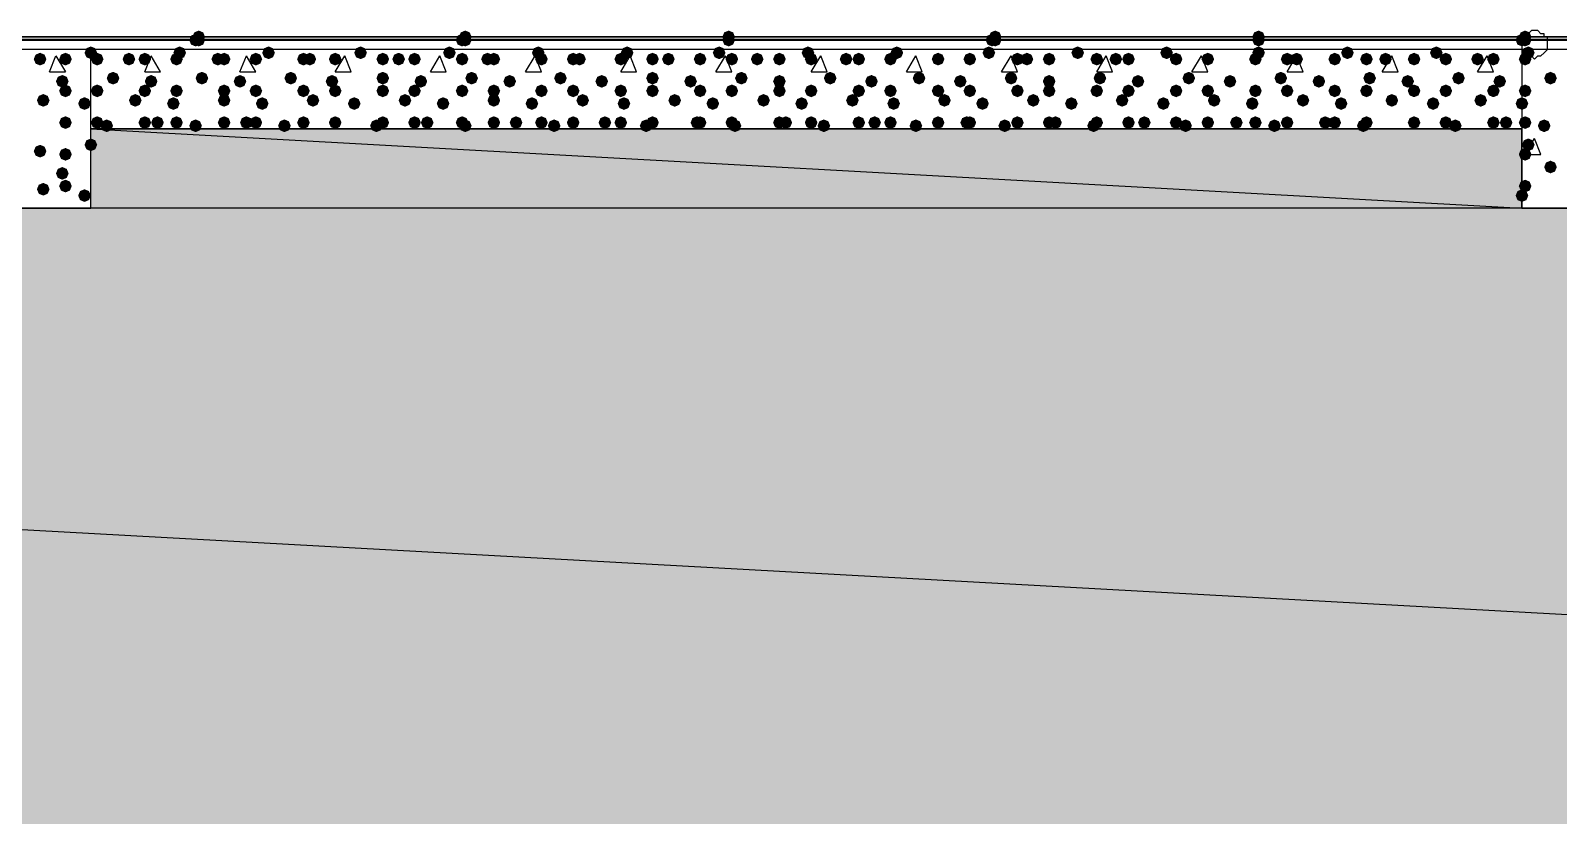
# Model space of a CAD drawing. Header units: millimetres. Extents: x 0 to 420, y 0 to 297.
# Drawn here: x 111.34 to 131.72, y 217.71 to 228.18 of the extents above; entities that cross this region are included whole.
import ezdxf

# ---------------------------------------------------------------- set-up
doc = ezdxf.new("R2010")
doc.units = ezdxf.units.MM
doc.layers.get('0').update_dxf_attribs({"linetype": 'CONTINUOUS'})

msp = doc.modelspace()

# ---------------------------------------------------------------- hatches: boundary and pattern name
at = {"true_color": 0x0000fe}
for points in [[(113.622667, 228.049667), (113.597796, 227.989871), (113.538, 227.965), (113.478204, 227.989871), (113.453333, 228.049667), (113.478204, 228.109462), (113.538, 228.134333), (113.597796, 228.109463)], [(113.665, 228.092), (113.640129, 228.032204), (113.580333, 228.007333), (113.520538, 228.032204), (113.495667, 228.092), (113.520537, 228.151796), (113.580333, 228.176667), (113.640129, 228.151796)], [(113.665, 228.049667), (113.640129, 227.989871), (113.580333, 227.965), (113.520538, 227.989871), (113.495667, 228.049667), (113.520537, 228.109462), (113.580333, 228.134333), (113.640129, 228.109463)], [(113.665, 228.049667), (113.640129, 227.989871), (113.580333, 227.965), (113.520538, 227.989871), (113.495667, 228.049667), (113.520537, 228.109462), (113.580333, 228.134333), (113.640129, 228.109463)], [(117.178667, 228.049667), (117.153796, 227.989871), (117.094, 227.965), (117.034204, 227.989871), (117.009333, 228.049667), (117.034204, 228.109462), (117.094, 228.134333), (117.153796, 228.109463)], [(117.221, 228.092), (117.196129, 228.032204), (117.136333, 228.007333), (117.076537, 228.032204), (117.051667, 228.092), (117.076537, 228.151796), (117.136333, 228.176667), (117.196129, 228.151796)], [(117.221, 228.049667), (117.196129, 227.989871), (117.136333, 227.965), (117.076537, 227.989871), (117.051667, 228.049667), (117.076537, 228.109462), (117.136333, 228.134333), (117.196129, 228.109463)], [(117.221, 228.049667), (117.196129, 227.989871), (117.136333, 227.965), (117.076537, 227.989871), (117.051667, 228.049667), (117.076537, 228.109462), (117.136333, 228.134333), (117.196129, 228.109463)], [(120.734667, 228.092), (120.709796, 228.032204), (120.65, 228.007333), (120.590204, 228.032204), (120.565333, 228.092), (120.590204, 228.151796), (120.65, 228.176667), (120.709796, 228.151796)], [(120.734667, 228.049667), (120.709796, 227.989871), (120.65, 227.965), (120.590204, 227.989871), (120.565333, 228.049667), (120.590204, 228.109462), (120.65, 228.134333), (120.709796, 228.109463)], [(120.734667, 228.049667), (120.709796, 227.989871), (120.65, 227.965), (120.590204, 227.989871), (120.565333, 228.049667), (120.590204, 228.109462), (120.65, 228.134333), (120.709796, 228.109463)], [(120.734667, 228.049667), (120.709796, 227.989871), (120.65, 227.965), (120.590204, 227.989871), (120.565333, 228.049667), (120.590204, 228.109462), (120.65, 228.134333), (120.709796, 228.109463)], [(124.248333, 228.049667), (124.223463, 227.989871), (124.163667, 227.965), (124.103871, 227.989871), (124.079, 228.049667), (124.103871, 228.109462), (124.163667, 228.134333), (124.223462, 228.109463)], [(124.290667, 228.092), (124.265796, 228.032204), (124.206, 228.007333), (124.146204, 228.032204), (124.121333, 228.092), (124.146204, 228.151796), (124.206, 228.176667), (124.265796, 228.151796)], [(124.290667, 228.049667), (124.265796, 227.989871), (124.206, 227.965), (124.146204, 227.989871), (124.121333, 228.049667), (124.146204, 228.109462), (124.206, 228.134333), (124.265796, 228.109463)], [(124.290667, 228.049667), (124.265796, 227.989871), (124.206, 227.965), (124.146204, 227.989871), (124.121333, 228.049667), (124.146204, 228.109462), (124.206, 228.134333), (124.265796, 228.109463)], [(127.804333, 228.092), (127.779462, 228.032204), (127.719667, 228.007333), (127.659871, 228.032204), (127.635, 228.092), (127.659871, 228.151796), (127.719667, 228.176667), (127.779462, 228.151796)], [(127.804333, 228.049667), (127.779462, 227.989871), (127.719667, 227.965), (127.659871, 227.989871), (127.635, 228.049667), (127.659871, 228.109462), (127.719667, 228.134333), (127.779462, 228.109463)], [(127.804333, 228.049667), (127.779462, 227.989871), (127.719667, 227.965), (127.659871, 227.989871), (127.635, 228.049667), (127.659871, 228.109462), (127.719667, 228.134333), (127.779462, 228.109463)], [(127.804333, 228.049667), (127.779462, 227.989871), (127.719667, 227.965), (127.659871, 227.989871), (127.635, 228.049667), (127.659871, 228.109462), (127.719667, 228.134333), (127.779462, 228.109463)], [(131.318, 228.049667), (131.293129, 227.989871), (131.233333, 227.965), (131.173537, 227.989871), (131.148667, 228.049667), (131.173537, 228.109462), (131.233333, 228.134333), (131.293129, 228.109463)], [(131.360333, 228.092), (131.335463, 228.032204), (131.275667, 228.007333), (131.215871, 228.032204), (131.191, 228.092), (131.215871, 228.151796), (131.275667, 228.176667), (131.335462, 228.151796)], [(131.360333, 228.049667), (131.335463, 227.989871), (131.275667, 227.965), (131.215871, 227.989871), (131.191, 228.049667), (131.215871, 228.109462), (131.275667, 228.134333), (131.335462, 228.109463)], [(131.360333, 228.049667), (131.335463, 227.989871), (131.275667, 227.965), (131.215871, 227.989871), (131.191, 228.049667), (131.215871, 228.109462), (131.275667, 228.134333), (131.335462, 228.109463)]]:
    msp.add_hatch(color=0, dxfattribs=at).paths.add_polyline_path(points, flags=0)
at = {"true_color": 0x000007}
h = msp.add_hatch(color=0, dxfattribs=at)
h.paths.add_polyline_path([(32.215667, 228.049667), (380.661333, 228.049667)], flags=0)
h.paths.add_polyline_path([(380.661333, 228.049667), (32.215667, 228.049667)], flags=0)
for points in [[(112.225667, 227.880333), (112.200796, 227.820537), (112.141, 227.795667), (112.081204, 227.820537), (112.056333, 227.880333), (112.081204, 227.940129), (112.141, 227.965), (112.200796, 227.940129)], [(131.402667, 227.880333), (131.377796, 227.820537), (131.318, 227.795667), (131.258204, 227.820537), (131.233333, 227.880333), (131.258204, 227.940129), (131.318, 227.965), (131.377796, 227.940129)], [(111.548333, 227.795667), (111.523463, 227.735871), (111.463667, 227.711), (111.403871, 227.735871), (111.379, 227.795667), (111.403871, 227.855462), (111.463667, 227.880333), (111.523462, 227.855463)], [(111.887, 227.795667), (111.862129, 227.735871), (111.802333, 227.711), (111.742538, 227.735871), (111.717667, 227.795667), (111.742537, 227.855462), (111.802333, 227.880333), (111.862129, 227.855463)], [(131.360333, 227.795667), (131.335463, 227.735871), (131.275667, 227.711), (131.215871, 227.735871), (131.191, 227.795667), (131.215871, 227.855462), (131.275667, 227.880333), (131.335462, 227.855463)], [(111.844667, 227.499333), (111.819796, 227.439537), (111.76, 227.414667), (111.700204, 227.439537), (111.675333, 227.499333), (111.700204, 227.559129), (111.76, 227.584), (111.819796, 227.559129)], [(131.699, 227.541667), (131.674129, 227.481871), (131.614333, 227.457), (131.554537, 227.481871), (131.529667, 227.541667), (131.554537, 227.601462), (131.614333, 227.626333), (131.674129, 227.601463)], [(111.590667, 227.245333), (111.565796, 227.185537), (111.506, 227.160667), (111.446204, 227.185537), (111.421333, 227.245333), (111.446204, 227.305129), (111.506, 227.33), (111.565796, 227.305129)], [(111.887, 227.372333), (111.862129, 227.312537), (111.802333, 227.287667), (111.742538, 227.312537), (111.717667, 227.372333), (111.742537, 227.432129), (111.802333, 227.457), (111.862129, 227.432129)], [(112.141, 227.203), (112.116129, 227.143204), (112.056333, 227.118333), (111.996537, 227.143204), (111.971667, 227.203), (111.996537, 227.262796), (112.056333, 227.287667), (112.116129, 227.262796)], [(131.318, 227.203), (131.293129, 227.143204), (131.233333, 227.118333), (131.173537, 227.143204), (131.148667, 227.203), (131.173537, 227.262796), (131.233333, 227.287667), (131.293129, 227.262796)], [(131.360333, 227.372333), (131.335463, 227.312537), (131.275667, 227.287667), (131.215871, 227.312537), (131.191, 227.372333), (131.215871, 227.432129), (131.275667, 227.457), (131.335462, 227.432129)], [(111.887, 226.949), (111.862129, 226.889204), (111.802333, 226.864333), (111.742538, 226.889204), (111.717667, 226.949), (111.742537, 227.008796), (111.802333, 227.033667), (111.862129, 227.008796)], [(111.887, 226.949), (111.862129, 226.889204), (111.802333, 226.864333), (111.742538, 226.889204), (111.717667, 226.949), (111.742537, 227.008796), (111.802333, 227.033667), (111.862129, 227.008796)], [(131.360333, 226.949), (131.335463, 226.889204), (131.275667, 226.864333), (131.215871, 226.889204), (131.191, 226.949), (131.215871, 227.008796), (131.275667, 227.033667), (131.335462, 227.008796)], [(131.614333, 226.906667), (131.589463, 226.846871), (131.529667, 226.822), (131.469871, 226.846871), (131.445, 226.906667), (131.469871, 226.966462), (131.529667, 226.991333), (131.589462, 226.966463)], [(112.225667, 226.652667), (112.200796, 226.592871), (112.141, 226.568), (112.081204, 226.592871), (112.056333, 226.652667), (112.081204, 226.712462), (112.141, 226.737333), (112.200796, 226.712463)], [(131.402667, 226.652667), (131.377796, 226.592871), (131.318, 226.568), (131.258204, 226.592871), (131.233333, 226.652667), (131.258204, 226.712462), (131.318, 226.737333), (131.377796, 226.712463)], [(111.548333, 226.568), (111.523463, 226.508204), (111.463667, 226.483333), (111.403871, 226.508204), (111.379, 226.568), (111.403871, 226.627796), (111.463667, 226.652667), (111.523462, 226.627796)], [(111.887, 226.525667), (111.862129, 226.465871), (111.802333, 226.441), (111.742538, 226.465871), (111.717667, 226.525667), (111.742537, 226.585462), (111.802333, 226.610333), (111.862129, 226.585463)], [(131.360333, 226.525667), (131.335463, 226.465871), (131.275667, 226.441), (131.215871, 226.465871), (131.191, 226.525667), (131.215871, 226.585462), (131.275667, 226.610333), (131.335462, 226.585463)], [(111.844667, 226.271667), (111.819796, 226.211871), (111.76, 226.187), (111.700204, 226.211871), (111.675333, 226.271667), (111.700204, 226.331462), (111.76, 226.356333), (111.819796, 226.331463)], [(131.699, 226.356333), (131.674129, 226.296537), (131.614333, 226.271667), (131.554537, 226.296537), (131.529667, 226.356333), (131.554537, 226.416129), (131.614333, 226.441), (131.674129, 226.416129)], [(111.590667, 226.06), (111.565796, 226.000204), (111.506, 225.975333), (111.446204, 226.000204), (111.421333, 226.06), (111.446204, 226.119796), (111.506, 226.144667), (111.565796, 226.119796)], [(111.887, 226.102333), (111.862129, 226.042537), (111.802333, 226.017667), (111.742538, 226.042537), (111.717667, 226.102333), (111.742537, 226.162129), (111.802333, 226.187), (111.862129, 226.162129)], [(112.141, 225.975333), (112.116129, 225.915537), (112.056333, 225.890667), (111.996537, 225.915537), (111.971667, 225.975333), (111.996537, 226.035129), (112.056333, 226.06), (112.116129, 226.035129)], [(131.318, 225.975333), (131.293129, 225.915537), (131.233333, 225.890667), (131.173537, 225.915537), (131.148667, 225.975333), (131.173537, 226.035129), (131.233333, 226.06), (131.293129, 226.035129)], [(131.360333, 226.102333), (131.335463, 226.042537), (131.275667, 226.017667), (131.215871, 226.042537), (131.191, 226.102333), (131.215871, 226.162129), (131.275667, 226.187), (131.335462, 226.162129)]]:
    msp.add_hatch(color=0, dxfattribs=at).paths.add_polyline_path(points, flags=0)
at = {"true_color": 0x000008}
for points in [[(113.411, 227.880333), (113.386129, 227.820537), (113.326333, 227.795667), (113.266537, 227.820537), (113.241667, 227.880333), (113.266537, 227.940129), (113.326333, 227.965), (113.386129, 227.940129)], [(114.596333, 227.880333), (114.571463, 227.820537), (114.511667, 227.795667), (114.451871, 227.820537), (114.427, 227.880333), (114.451871, 227.940129), (114.511667, 227.965), (114.571462, 227.940129)], [(115.824, 227.880333), (115.799129, 227.820537), (115.739333, 227.795667), (115.679538, 227.820537), (115.654667, 227.880333), (115.679537, 227.940129), (115.739333, 227.965), (115.799129, 227.940129)], [(117.009333, 227.880333), (116.984462, 227.820537), (116.924667, 227.795667), (116.864871, 227.820537), (116.84, 227.880333), (116.864871, 227.940129), (116.924667, 227.965), (116.984462, 227.940129)], [(118.194667, 227.880333), (118.169796, 227.820537), (118.11, 227.795667), (118.050204, 227.820537), (118.025333, 227.880333), (118.050204, 227.940129), (118.11, 227.965), (118.169796, 227.940129)], [(119.38, 227.880333), (119.355129, 227.820537), (119.295333, 227.795667), (119.235538, 227.820537), (119.210667, 227.880333), (119.235537, 227.940129), (119.295333, 227.965), (119.355129, 227.940129)], [(120.607667, 227.880333), (120.582796, 227.820537), (120.523, 227.795667), (120.463204, 227.820537), (120.438333, 227.880333), (120.463204, 227.940129), (120.523, 227.965), (120.582796, 227.940129)], [(121.793, 227.880333), (121.768129, 227.820537), (121.708333, 227.795667), (121.648537, 227.820537), (121.623667, 227.880333), (121.648537, 227.940129), (121.708333, 227.965), (121.768129, 227.940129)], [(122.978333, 227.880333), (122.953463, 227.820537), (122.893667, 227.795667), (122.833871, 227.820537), (122.809, 227.880333), (122.833871, 227.940129), (122.893667, 227.965), (122.953462, 227.940129)], [(124.206, 227.880333), (124.181129, 227.820537), (124.121333, 227.795667), (124.061537, 227.820537), (124.036667, 227.880333), (124.061537, 227.940129), (124.121333, 227.965), (124.181129, 227.940129)], [(125.391333, 227.880333), (125.366463, 227.820537), (125.306667, 227.795667), (125.246871, 227.820537), (125.222, 227.880333), (125.246871, 227.940129), (125.306667, 227.965), (125.366462, 227.940129)], [(126.576667, 227.880333), (126.551796, 227.820537), (126.492, 227.795667), (126.432204, 227.820537), (126.407333, 227.880333), (126.432204, 227.940129), (126.492, 227.965), (126.551796, 227.940129)], [(127.804333, 227.880333), (127.779462, 227.820537), (127.719667, 227.795667), (127.659871, 227.820537), (127.635, 227.880333), (127.659871, 227.940129), (127.719667, 227.965), (127.779462, 227.940129)], [(128.989667, 227.880333), (128.964796, 227.820537), (128.905, 227.795667), (128.845204, 227.820537), (128.820333, 227.880333), (128.845204, 227.940129), (128.905, 227.965), (128.964796, 227.940129)], [(130.175, 227.880333), (130.150129, 227.820537), (130.090333, 227.795667), (130.030538, 227.820537), (130.005667, 227.880333), (130.030537, 227.940129), (130.090333, 227.965), (130.150129, 227.940129)], [(112.310333, 227.795667), (112.285463, 227.735871), (112.225667, 227.711), (112.165871, 227.735871), (112.141, 227.795667), (112.165871, 227.855462), (112.225667, 227.880333), (112.285462, 227.855463)], [(112.733667, 227.795667), (112.708796, 227.735871), (112.649, 227.711), (112.589204, 227.735871), (112.564333, 227.795667), (112.589204, 227.855462), (112.649, 227.880333), (112.708796, 227.855463)], [(112.945333, 227.795667), (112.920463, 227.735871), (112.860667, 227.711), (112.800871, 227.735871), (112.776, 227.795667), (112.800871, 227.855462), (112.860667, 227.880333), (112.920462, 227.855463)], [(113.368667, 227.795667), (113.343796, 227.735871), (113.284, 227.711), (113.224204, 227.735871), (113.199333, 227.795667), (113.224204, 227.855462), (113.284, 227.880333), (113.343796, 227.855463)], [(113.919, 227.795667), (113.894129, 227.735871), (113.834333, 227.711), (113.774538, 227.735871), (113.749667, 227.795667), (113.774537, 227.855462), (113.834333, 227.880333), (113.894129, 227.855463)], [(114.003667, 227.795667), (113.978796, 227.735871), (113.919, 227.711), (113.859204, 227.735871), (113.834333, 227.795667), (113.859204, 227.855462), (113.919, 227.880333), (113.978796, 227.855463)], [(114.427, 227.795667), (114.402129, 227.735871), (114.342333, 227.711), (114.282538, 227.735871), (114.257667, 227.795667), (114.282537, 227.855462), (114.342333, 227.880333), (114.402129, 227.855463)], [(115.062, 227.795667), (115.037129, 227.735871), (114.977333, 227.711), (114.917538, 227.735871), (114.892667, 227.795667), (114.917537, 227.855462), (114.977333, 227.880333), (115.037129, 227.855463)], [(115.146667, 227.795667), (115.121796, 227.735871), (115.062, 227.711), (115.002204, 227.735871), (114.977333, 227.795667), (115.002204, 227.855462), (115.062, 227.880333), (115.121796, 227.855463)], [(115.485333, 227.795667), (115.460463, 227.735871), (115.400667, 227.711), (115.340871, 227.735871), (115.316, 227.795667), (115.340871, 227.855462), (115.400667, 227.880333), (115.460462, 227.855463)], [(116.120333, 227.795667), (116.095463, 227.735871), (116.035667, 227.711), (115.975871, 227.735871), (115.951, 227.795667), (115.975871, 227.855462), (116.035667, 227.880333), (116.095462, 227.855463)], [(116.332, 227.795667), (116.307129, 227.735871), (116.247333, 227.711), (116.187538, 227.735871), (116.162667, 227.795667), (116.187537, 227.855462), (116.247333, 227.880333), (116.307129, 227.855463)], [(116.543667, 227.795667), (116.518796, 227.735871), (116.459, 227.711), (116.399204, 227.735871), (116.374333, 227.795667), (116.399204, 227.855462), (116.459, 227.880333), (116.518796, 227.855463)], [(117.178667, 227.795667), (117.153796, 227.735871), (117.094, 227.711), (117.034204, 227.735871), (117.009333, 227.795667), (117.034204, 227.855462), (117.094, 227.880333), (117.153796, 227.855463)], [(117.517333, 227.795667), (117.492463, 227.735871), (117.432667, 227.711), (117.372871, 227.735871), (117.348, 227.795667), (117.372871, 227.855462), (117.432667, 227.880333), (117.492462, 227.855463)], [(117.602, 227.795667), (117.577129, 227.735871), (117.517333, 227.711), (117.457538, 227.735871), (117.432667, 227.795667), (117.457537, 227.855462), (117.517333, 227.880333), (117.577129, 227.855463)], [(118.237, 227.795667), (118.212129, 227.735871), (118.152333, 227.711), (118.092538, 227.735871), (118.067667, 227.795667), (118.092537, 227.855462), (118.152333, 227.880333), (118.212129, 227.855463)], [(118.660333, 227.795667), (118.635463, 227.735871), (118.575667, 227.711), (118.515871, 227.735871), (118.491, 227.795667), (118.515871, 227.855462), (118.575667, 227.880333), (118.635462, 227.855463)], [(118.745, 227.795667), (118.720129, 227.735871), (118.660333, 227.711), (118.600538, 227.735871), (118.575667, 227.795667), (118.600537, 227.855462), (118.660333, 227.880333), (118.720129, 227.855463)], [(119.295333, 227.795667), (119.270463, 227.735871), (119.210667, 227.711), (119.150871, 227.735871), (119.126, 227.795667), (119.150871, 227.855462), (119.210667, 227.880333), (119.270462, 227.855463)], [(119.718667, 227.795667), (119.693796, 227.735871), (119.634, 227.711), (119.574204, 227.735871), (119.549333, 227.795667), (119.574204, 227.855462), (119.634, 227.880333), (119.693796, 227.855463)], [(119.930333, 227.795667), (119.905463, 227.735871), (119.845667, 227.711), (119.785871, 227.735871), (119.761, 227.795667), (119.785871, 227.855462), (119.845667, 227.880333), (119.905462, 227.855463)], [(120.353667, 227.795667), (120.328796, 227.735871), (120.269, 227.711), (120.209204, 227.735871), (120.184333, 227.795667), (120.209204, 227.855462), (120.269, 227.880333), (120.328796, 227.855463)], [(120.777, 227.795667), (120.752129, 227.735871), (120.692333, 227.711), (120.632538, 227.735871), (120.607667, 227.795667), (120.632537, 227.855462), (120.692333, 227.880333), (120.752129, 227.855463)], [(121.115667, 227.795667), (121.090796, 227.735871), (121.031, 227.711), (120.971204, 227.735871), (120.946333, 227.795667), (120.971204, 227.855462), (121.031, 227.880333), (121.090796, 227.855463)], [(121.412, 227.795667), (121.387129, 227.735871), (121.327333, 227.711), (121.267538, 227.735871), (121.242667, 227.795667), (121.267537, 227.855462), (121.327333, 227.880333), (121.387129, 227.855463)], [(121.835333, 227.795667), (121.810463, 227.735871), (121.750667, 227.711), (121.690871, 227.735871), (121.666, 227.795667), (121.690871, 227.855462), (121.750667, 227.880333), (121.810462, 227.855463)], [(122.301, 227.795667), (122.276129, 227.735871), (122.216333, 227.711), (122.156537, 227.735871), (122.131667, 227.795667), (122.156537, 227.855462), (122.216333, 227.880333), (122.276129, 227.855463)], [(122.470333, 227.795667), (122.445463, 227.735871), (122.385667, 227.711), (122.325871, 227.735871), (122.301, 227.795667), (122.325871, 227.855462), (122.385667, 227.880333), (122.445462, 227.855463)], [(122.893667, 227.795667), (122.868796, 227.735871), (122.809, 227.711), (122.749204, 227.735871), (122.724333, 227.795667), (122.749204, 227.855462), (122.809, 227.880333), (122.868796, 227.855463)], [(123.528667, 227.795667), (123.503796, 227.735871), (123.444, 227.711), (123.384204, 227.735871), (123.359333, 227.795667), (123.384204, 227.855462), (123.444, 227.880333), (123.503796, 227.855463)], [(123.528667, 227.795667), (123.503796, 227.735871), (123.444, 227.711), (123.384204, 227.735871), (123.359333, 227.795667), (123.384204, 227.855462), (123.444, 227.880333), (123.503796, 227.855463)], [(123.952, 227.795667), (123.927129, 227.735871), (123.867333, 227.711), (123.807538, 227.735871), (123.782667, 227.795667), (123.807537, 227.855462), (123.867333, 227.880333), (123.927129, 227.855463)], [(124.587, 227.795667), (124.562129, 227.735871), (124.502333, 227.711), (124.442538, 227.735871), (124.417667, 227.795667), (124.442537, 227.855462), (124.502333, 227.880333), (124.562129, 227.855463)], [(124.714, 227.795667), (124.689129, 227.735871), (124.629333, 227.711), (124.569538, 227.735871), (124.544667, 227.795667), (124.569537, 227.855462), (124.629333, 227.880333), (124.689129, 227.855463)], [(125.010333, 227.795667), (124.985463, 227.735871), (124.925667, 227.711), (124.865871, 227.735871), (124.841, 227.795667), (124.865871, 227.855462), (124.925667, 227.880333), (124.985462, 227.855463)], [(125.645333, 227.795667), (125.620463, 227.735871), (125.560667, 227.711), (125.500871, 227.735871), (125.476, 227.795667), (125.500871, 227.855462), (125.560667, 227.880333), (125.620462, 227.855463)], [(125.899333, 227.795667), (125.874462, 227.735871), (125.814667, 227.711), (125.754871, 227.735871), (125.73, 227.795667), (125.754871, 227.855462), (125.814667, 227.880333), (125.874462, 227.855463)], [(126.068667, 227.795667), (126.043796, 227.735871), (125.984, 227.711), (125.924204, 227.735871), (125.899333, 227.795667), (125.924204, 227.855462), (125.984, 227.880333), (126.043796, 227.855463)], [(126.703667, 227.795667), (126.678796, 227.735871), (126.619, 227.711), (126.559204, 227.735871), (126.534333, 227.795667), (126.559204, 227.855462), (126.619, 227.880333), (126.678796, 227.855463)], [(127.127, 227.795667), (127.102129, 227.735871), (127.042333, 227.711), (126.982538, 227.735871), (126.957667, 227.795667), (126.982537, 227.855462), (127.042333, 227.880333), (127.102129, 227.855463)], [(127.127, 227.795667), (127.102129, 227.735871), (127.042333, 227.711), (126.982538, 227.735871), (126.957667, 227.795667), (126.982537, 227.855462), (127.042333, 227.880333), (127.102129, 227.855463)], [(127.762, 227.795667), (127.737129, 227.735871), (127.677333, 227.711), (127.617538, 227.735871), (127.592667, 227.795667), (127.617537, 227.855462), (127.677333, 227.880333), (127.737129, 227.855463)], [(128.185333, 227.795667), (128.160463, 227.735871), (128.100667, 227.711), (128.040871, 227.735871), (128.016, 227.795667), (128.040871, 227.855462), (128.100667, 227.880333), (128.160462, 227.855463)], [(128.312333, 227.795667), (128.287463, 227.735871), (128.227667, 227.711), (128.167871, 227.735871), (128.143, 227.795667), (128.167871, 227.855462), (128.227667, 227.880333), (128.287462, 227.855463)], [(128.820333, 227.795667), (128.795463, 227.735871), (128.735667, 227.711), (128.675871, 227.735871), (128.651, 227.795667), (128.675871, 227.855462), (128.735667, 227.880333), (128.795462, 227.855463)], [(129.243667, 227.795667), (129.218796, 227.735871), (129.159, 227.711), (129.099204, 227.735871), (129.074333, 227.795667), (129.099204, 227.855462), (129.159, 227.880333), (129.218796, 227.855463)], [(129.497667, 227.795667), (129.472796, 227.735871), (129.413, 227.711), (129.353204, 227.735871), (129.328333, 227.795667), (129.353204, 227.855462), (129.413, 227.880333), (129.472796, 227.855463)], [(129.878667, 227.795667), (129.853796, 227.735871), (129.794, 227.711), (129.734204, 227.735871), (129.709333, 227.795667), (129.734204, 227.855462), (129.794, 227.880333), (129.853796, 227.855463)], [(130.302, 227.795667), (130.277129, 227.735871), (130.217333, 227.711), (130.157538, 227.735871), (130.132667, 227.795667), (130.157537, 227.855462), (130.217333, 227.880333), (130.277129, 227.855463)], [(130.725333, 227.795667), (130.700463, 227.735871), (130.640667, 227.711), (130.580871, 227.735871), (130.556, 227.795667), (130.580871, 227.855462), (130.640667, 227.880333), (130.700462, 227.855463)], [(130.937, 227.795667), (130.912129, 227.735871), (130.852333, 227.711), (130.792538, 227.735871), (130.767667, 227.795667), (130.792537, 227.855462), (130.852333, 227.880333), (130.912129, 227.855463)], [(112.522, 227.541667), (112.497129, 227.481871), (112.437333, 227.457), (112.377538, 227.481871), (112.352667, 227.541667), (112.377537, 227.601462), (112.437333, 227.626333), (112.497129, 227.601463)], [(113.03, 227.499333), (113.005129, 227.439537), (112.945333, 227.414667), (112.885538, 227.439537), (112.860667, 227.499333), (112.885537, 227.559129), (112.945333, 227.584), (113.005129, 227.559129)], [(113.707333, 227.541667), (113.682463, 227.481871), (113.622667, 227.457), (113.562871, 227.481871), (113.538, 227.541667), (113.562871, 227.601462), (113.622667, 227.626333), (113.682462, 227.601463)], [(114.215333, 227.499333), (114.190463, 227.439537), (114.130667, 227.414667), (114.070871, 227.439537), (114.046, 227.499333), (114.070871, 227.559129), (114.130667, 227.584), (114.190462, 227.559129)], [(114.892667, 227.541667), (114.867796, 227.481871), (114.808, 227.457), (114.748204, 227.481871), (114.723333, 227.541667), (114.748204, 227.601462), (114.808, 227.626333), (114.867796, 227.601463)], [(115.443, 227.499333), (115.418129, 227.439537), (115.358333, 227.414667), (115.298537, 227.439537), (115.273667, 227.499333), (115.298537, 227.559129), (115.358333, 227.584), (115.418129, 227.559129)], [(116.120333, 227.541667), (116.095463, 227.481871), (116.035667, 227.457), (115.975871, 227.481871), (115.951, 227.541667), (115.975871, 227.601462), (116.035667, 227.626333), (116.095462, 227.601463)], [(116.628333, 227.499333), (116.603463, 227.439537), (116.543667, 227.414667), (116.483871, 227.439537), (116.459, 227.499333), (116.483871, 227.559129), (116.543667, 227.584), (116.603462, 227.559129)], [(117.305667, 227.541667), (117.280796, 227.481871), (117.221, 227.457), (117.161204, 227.481871), (117.136333, 227.541667), (117.161204, 227.601462), (117.221, 227.626333), (117.280796, 227.601463)], [(117.813667, 227.499333), (117.788796, 227.439537), (117.729, 227.414667), (117.669204, 227.439537), (117.644333, 227.499333), (117.669204, 227.559129), (117.729, 227.584), (117.788796, 227.559129)], [(118.491, 227.541667), (118.466129, 227.481871), (118.406333, 227.457), (118.346537, 227.481871), (118.321667, 227.541667), (118.346537, 227.601462), (118.406333, 227.626333), (118.466129, 227.601463)], [(119.041333, 227.499333), (119.016462, 227.439537), (118.956667, 227.414667), (118.896871, 227.439537), (118.872, 227.499333), (118.896871, 227.559129), (118.956667, 227.584), (119.016462, 227.559129)], [(119.718667, 227.541667), (119.693796, 227.481871), (119.634, 227.457), (119.574204, 227.481871), (119.549333, 227.541667), (119.574204, 227.601462), (119.634, 227.626333), (119.693796, 227.601463)], [(120.226667, 227.499333), (120.201796, 227.439537), (120.142, 227.414667), (120.082204, 227.439537), (120.057333, 227.499333), (120.082204, 227.559129), (120.142, 227.584), (120.201796, 227.559129)], [(120.904, 227.541667), (120.879129, 227.481871), (120.819333, 227.457), (120.759538, 227.481871), (120.734667, 227.541667), (120.759537, 227.601462), (120.819333, 227.626333), (120.879129, 227.601463)], [(121.412, 227.499333), (121.387129, 227.439537), (121.327333, 227.414667), (121.267538, 227.439537), (121.242667, 227.499333), (121.267537, 227.559129), (121.327333, 227.584), (121.387129, 227.559129)], [(122.089333, 227.541667), (122.064462, 227.481871), (122.004667, 227.457), (121.944871, 227.481871), (121.92, 227.541667), (121.944871, 227.601462), (122.004667, 227.626333), (122.064462, 227.601463)], [(122.639667, 227.499333), (122.614796, 227.439537), (122.555, 227.414667), (122.495204, 227.439537), (122.470333, 227.499333), (122.495204, 227.559129), (122.555, 227.584), (122.614796, 227.559129)], [(123.274667, 227.541667), (123.249796, 227.481871), (123.19, 227.457), (123.130204, 227.481871), (123.105333, 227.541667), (123.130204, 227.601462), (123.19, 227.626333), (123.249796, 227.601463)], [(123.825, 227.499333), (123.800129, 227.439537), (123.740333, 227.414667), (123.680538, 227.439537), (123.655667, 227.499333), (123.680537, 227.559129), (123.740333, 227.584), (123.800129, 227.559129)], [(124.502333, 227.541667), (124.477463, 227.481871), (124.417667, 227.457), (124.357871, 227.481871), (124.333, 227.541667), (124.357871, 227.601462), (124.417667, 227.626333), (124.477462, 227.601463)], [(125.010333, 227.499333), (124.985463, 227.439537), (124.925667, 227.414667), (124.865871, 227.439537), (124.841, 227.499333), (124.865871, 227.559129), (124.925667, 227.584), (124.985462, 227.559129)], [(125.687667, 227.541667), (125.662796, 227.481871), (125.603, 227.457), (125.543204, 227.481871), (125.518333, 227.541667), (125.543204, 227.601462), (125.603, 227.626333), (125.662796, 227.601463)], [(126.195667, 227.499333), (126.170796, 227.439537), (126.111, 227.414667), (126.051204, 227.439537), (126.026333, 227.499333), (126.051204, 227.559129), (126.111, 227.584), (126.170796, 227.559129)], [(126.873, 227.541667), (126.848129, 227.481871), (126.788333, 227.457), (126.728537, 227.481871), (126.703667, 227.541667), (126.728537, 227.601462), (126.788333, 227.626333), (126.848129, 227.601463)], [(127.423333, 227.499333), (127.398463, 227.439537), (127.338667, 227.414667), (127.278871, 227.439537), (127.254, 227.499333), (127.278871, 227.559129), (127.338667, 227.584), (127.398462, 227.559129)], [(128.100667, 227.541667), (128.075796, 227.481871), (128.016, 227.457), (127.956204, 227.481871), (127.931333, 227.541667), (127.956204, 227.601462), (128.016, 227.626333), (128.075796, 227.601463)], [(128.608667, 227.499333), (128.583796, 227.439537), (128.524, 227.414667), (128.464204, 227.439537), (128.439333, 227.499333), (128.464204, 227.559129), (128.524, 227.584), (128.583796, 227.559129)], [(129.286, 227.541667), (129.261129, 227.481871), (129.201333, 227.457), (129.141537, 227.481871), (129.116667, 227.541667), (129.141537, 227.601462), (129.201333, 227.626333), (129.261129, 227.601463)], [(129.794, 227.499333), (129.769129, 227.439537), (129.709333, 227.414667), (129.649538, 227.439537), (129.624667, 227.499333), (129.649537, 227.559129), (129.709333, 227.584), (129.769129, 227.559129)], [(130.471333, 227.541667), (130.446463, 227.481871), (130.386667, 227.457), (130.326871, 227.481871), (130.302, 227.541667), (130.326871, 227.601462), (130.386667, 227.626333), (130.446462, 227.601463)], [(131.021667, 227.499333), (130.996796, 227.439537), (130.937, 227.414667), (130.877204, 227.439537), (130.852333, 227.499333), (130.877204, 227.559129), (130.937, 227.584), (130.996796, 227.559129)], [(112.310333, 227.372333), (112.285463, 227.312537), (112.225667, 227.287667), (112.165871, 227.312537), (112.141, 227.372333), (112.165871, 227.432129), (112.225667, 227.457), (112.285462, 227.432129)], [(112.818333, 227.245333), (112.793463, 227.185537), (112.733667, 227.160667), (112.673871, 227.185537), (112.649, 227.245333), (112.673871, 227.305129), (112.733667, 227.33), (112.793462, 227.305129)], [(112.945333, 227.372333), (112.920463, 227.312537), (112.860667, 227.287667), (112.800871, 227.312537), (112.776, 227.372333), (112.800871, 227.432129), (112.860667, 227.457), (112.920462, 227.432129)], [(113.326333, 227.203), (113.301463, 227.143204), (113.241667, 227.118333), (113.181871, 227.143204), (113.157, 227.203), (113.181871, 227.262796), (113.241667, 227.287667), (113.301462, 227.262796)], [(113.368667, 227.372333), (113.343796, 227.312537), (113.284, 227.287667), (113.224204, 227.312537), (113.199333, 227.372333), (113.224204, 227.432129), (113.284, 227.457), (113.343796, 227.432129)], [(114.003667, 227.372333), (113.978796, 227.312537), (113.919, 227.287667), (113.859204, 227.312537), (113.834333, 227.372333), (113.859204, 227.432129), (113.919, 227.457), (113.978796, 227.432129)], [(114.003667, 227.245333), (113.978796, 227.185537), (113.919, 227.160667), (113.859204, 227.185537), (113.834333, 227.245333), (113.859204, 227.305129), (113.919, 227.33), (113.978796, 227.305129)], [(114.427, 227.372333), (114.402129, 227.312537), (114.342333, 227.287667), (114.282538, 227.312537), (114.257667, 227.372333), (114.282537, 227.432129), (114.342333, 227.457), (114.402129, 227.432129)], [(114.511667, 227.203), (114.486796, 227.143204), (114.427, 227.118333), (114.367204, 227.143204), (114.342333, 227.203), (114.367204, 227.262796), (114.427, 227.287667), (114.486796, 227.262796)], [(115.062, 227.372333), (115.037129, 227.312537), (114.977333, 227.287667), (114.917538, 227.312537), (114.892667, 227.372333), (114.917537, 227.432129), (114.977333, 227.457), (115.037129, 227.432129)], [(115.189, 227.245333), (115.164129, 227.185537), (115.104333, 227.160667), (115.044538, 227.185537), (115.019667, 227.245333), (115.044537, 227.305129), (115.104333, 227.33), (115.164129, 227.305129)], [(115.485333, 227.372333), (115.460463, 227.312537), (115.400667, 227.287667), (115.340871, 227.312537), (115.316, 227.372333), (115.340871, 227.432129), (115.400667, 227.457), (115.460462, 227.432129)], [(115.739333, 227.203), (115.714462, 227.143204), (115.654667, 227.118333), (115.594871, 227.143204), (115.57, 227.203), (115.594871, 227.262796), (115.654667, 227.287667), (115.714462, 227.262796)], [(116.120333, 227.372333), (116.095463, 227.312537), (116.035667, 227.287667), (115.975871, 227.312537), (115.951, 227.372333), (115.975871, 227.432129), (116.035667, 227.457), (116.095462, 227.432129)], [(116.416667, 227.245333), (116.391796, 227.185537), (116.332, 227.160667), (116.272204, 227.185537), (116.247333, 227.245333), (116.272204, 227.305129), (116.332, 227.33), (116.391796, 227.305129)], [(116.543667, 227.372333), (116.518796, 227.312537), (116.459, 227.287667), (116.399204, 227.312537), (116.374333, 227.372333), (116.399204, 227.432129), (116.459, 227.457), (116.518796, 227.432129)], [(116.924667, 227.203), (116.899796, 227.143204), (116.84, 227.118333), (116.780204, 227.143204), (116.755333, 227.203), (116.780204, 227.262796), (116.84, 227.287667), (116.899796, 227.262796)], [(117.178667, 227.372333), (117.153796, 227.312537), (117.094, 227.287667), (117.034204, 227.312537), (117.009333, 227.372333), (117.034204, 227.432129), (117.094, 227.457), (117.153796, 227.432129)], [(117.602, 227.372333), (117.577129, 227.312537), (117.517333, 227.287667), (117.457538, 227.312537), (117.432667, 227.372333), (117.457537, 227.432129), (117.517333, 227.457), (117.577129, 227.432129)], [(117.602, 227.245333), (117.577129, 227.185537), (117.517333, 227.160667), (117.457538, 227.185537), (117.432667, 227.245333), (117.457537, 227.305129), (117.517333, 227.33), (117.577129, 227.305129)], [(118.11, 227.203), (118.085129, 227.143204), (118.025333, 227.118333), (117.965538, 227.143204), (117.940667, 227.203), (117.965537, 227.262796), (118.025333, 227.287667), (118.085129, 227.262796)], [(118.237, 227.372333), (118.212129, 227.312537), (118.152333, 227.287667), (118.092538, 227.312537), (118.067667, 227.372333), (118.092537, 227.432129), (118.152333, 227.457), (118.212129, 227.432129)], [(118.660333, 227.372333), (118.635463, 227.312537), (118.575667, 227.287667), (118.515871, 227.312537), (118.491, 227.372333), (118.515871, 227.432129), (118.575667, 227.457), (118.635462, 227.432129)], [(118.787333, 227.245333), (118.762463, 227.185537), (118.702667, 227.160667), (118.642871, 227.185537), (118.618, 227.245333), (118.642871, 227.305129), (118.702667, 227.33), (118.762462, 227.305129)], [(119.295333, 227.372333), (119.270463, 227.312537), (119.210667, 227.287667), (119.150871, 227.312537), (119.126, 227.372333), (119.150871, 227.432129), (119.210667, 227.457), (119.270462, 227.432129)], [(119.337667, 227.203), (119.312796, 227.143204), (119.253, 227.118333), (119.193204, 227.143204), (119.168333, 227.203), (119.193204, 227.262796), (119.253, 227.287667), (119.312796, 227.262796)], [(119.718667, 227.372333), (119.693796, 227.312537), (119.634, 227.287667), (119.574204, 227.312537), (119.549333, 227.372333), (119.574204, 227.432129), (119.634, 227.457), (119.693796, 227.432129)], [(120.015, 227.245333), (119.990129, 227.185537), (119.930333, 227.160667), (119.870538, 227.185537), (119.845667, 227.245333), (119.870537, 227.305129), (119.930333, 227.33), (119.990129, 227.305129)], [(120.353667, 227.372333), (120.328796, 227.312537), (120.269, 227.287667), (120.209204, 227.312537), (120.184333, 227.372333), (120.209204, 227.432129), (120.269, 227.457), (120.328796, 227.432129)], [(120.523, 227.203), (120.498129, 227.143204), (120.438333, 227.118333), (120.378537, 227.143204), (120.353667, 227.203), (120.378537, 227.262796), (120.438333, 227.287667), (120.498129, 227.262796)], [(120.777, 227.372333), (120.752129, 227.312537), (120.692333, 227.287667), (120.632538, 227.312537), (120.607667, 227.372333), (120.632537, 227.432129), (120.692333, 227.457), (120.752129, 227.432129)], [(121.200333, 227.245333), (121.175463, 227.185537), (121.115667, 227.160667), (121.055871, 227.185537), (121.031, 227.245333), (121.055871, 227.305129), (121.115667, 227.33), (121.175462, 227.305129)], [(121.412, 227.372333), (121.387129, 227.312537), (121.327333, 227.287667), (121.267538, 227.312537), (121.242667, 227.372333), (121.267537, 227.432129), (121.327333, 227.457), (121.387129, 227.432129)], [(121.708333, 227.203), (121.683463, 227.143204), (121.623667, 227.118333), (121.563871, 227.143204), (121.539, 227.203), (121.563871, 227.262796), (121.623667, 227.287667), (121.683462, 227.262796)], [(121.835333, 227.372333), (121.810463, 227.312537), (121.750667, 227.287667), (121.690871, 227.312537), (121.666, 227.372333), (121.690871, 227.432129), (121.750667, 227.457), (121.810462, 227.432129)], [(122.385667, 227.245333), (122.360796, 227.185537), (122.301, 227.160667), (122.241204, 227.185537), (122.216333, 227.245333), (122.241204, 227.305129), (122.301, 227.33), (122.360796, 227.305129)], [(122.470333, 227.372333), (122.445463, 227.312537), (122.385667, 227.287667), (122.325871, 227.312537), (122.301, 227.372333), (122.325871, 227.432129), (122.385667, 227.457), (122.445462, 227.432129)], [(122.893667, 227.372333), (122.868796, 227.312537), (122.809, 227.287667), (122.749204, 227.312537), (122.724333, 227.372333), (122.749204, 227.432129), (122.809, 227.457), (122.868796, 227.432129)], [(122.936, 227.203), (122.911129, 227.143204), (122.851333, 227.118333), (122.791537, 227.143204), (122.766667, 227.203), (122.791537, 227.262796), (122.851333, 227.287667), (122.911129, 227.262796)], [(123.528667, 227.372333), (123.503796, 227.312537), (123.444, 227.287667), (123.384204, 227.312537), (123.359333, 227.372333), (123.384204, 227.432129), (123.444, 227.457), (123.503796, 227.432129)], [(123.613333, 227.245333), (123.588463, 227.185537), (123.528667, 227.160667), (123.468871, 227.185537), (123.444, 227.245333), (123.468871, 227.305129), (123.528667, 227.33), (123.588462, 227.305129)], [(123.952, 227.372333), (123.927129, 227.312537), (123.867333, 227.287667), (123.807538, 227.312537), (123.782667, 227.372333), (123.807537, 227.432129), (123.867333, 227.457), (123.927129, 227.432129)], [(124.121333, 227.203), (124.096463, 227.143204), (124.036667, 227.118333), (123.976871, 227.143204), (123.952, 227.203), (123.976871, 227.262796), (124.036667, 227.287667), (124.096462, 227.262796)], [(124.587, 227.372333), (124.562129, 227.312537), (124.502333, 227.287667), (124.442538, 227.312537), (124.417667, 227.372333), (124.442537, 227.432129), (124.502333, 227.457), (124.562129, 227.432129)], [(124.798667, 227.245333), (124.773796, 227.185537), (124.714, 227.160667), (124.654204, 227.185537), (124.629333, 227.245333), (124.654204, 227.305129), (124.714, 227.33), (124.773796, 227.305129)], [(125.010333, 227.372333), (124.985463, 227.312537), (124.925667, 227.287667), (124.865871, 227.312537), (124.841, 227.372333), (124.865871, 227.432129), (124.925667, 227.457), (124.985462, 227.432129)], [(125.306667, 227.203), (125.281796, 227.143204), (125.222, 227.118333), (125.162204, 227.143204), (125.137333, 227.203), (125.162204, 227.262796), (125.222, 227.287667), (125.281796, 227.262796)], [(125.645333, 227.372333), (125.620463, 227.312537), (125.560667, 227.287667), (125.500871, 227.312537), (125.476, 227.372333), (125.500871, 227.432129), (125.560667, 227.457), (125.620462, 227.432129)], [(125.984, 227.245333), (125.959129, 227.185537), (125.899333, 227.160667), (125.839538, 227.185537), (125.814667, 227.245333), (125.839537, 227.305129), (125.899333, 227.33), (125.959129, 227.305129)], [(126.068667, 227.372333), (126.043796, 227.312537), (125.984, 227.287667), (125.924204, 227.312537), (125.899333, 227.372333), (125.924204, 227.432129), (125.984, 227.457), (126.043796, 227.432129)], [(126.534333, 227.203), (126.509462, 227.143204), (126.449667, 227.118333), (126.389871, 227.143204), (126.365, 227.203), (126.389871, 227.262796), (126.449667, 227.287667), (126.509462, 227.262796)], [(126.703667, 227.372333), (126.678796, 227.312537), (126.619, 227.287667), (126.559204, 227.312537), (126.534333, 227.372333), (126.559204, 227.432129), (126.619, 227.457), (126.678796, 227.432129)], [(127.127, 227.372333), (127.102129, 227.312537), (127.042333, 227.287667), (126.982538, 227.312537), (126.957667, 227.372333), (126.982537, 227.432129), (127.042333, 227.457), (127.102129, 227.432129)], [(127.211667, 227.245333), (127.186796, 227.185537), (127.127, 227.160667), (127.067204, 227.185537), (127.042333, 227.245333), (127.067204, 227.305129), (127.127, 227.33), (127.186796, 227.305129)], [(127.719667, 227.203), (127.694796, 227.143204), (127.635, 227.118333), (127.575204, 227.143204), (127.550333, 227.203), (127.575204, 227.262796), (127.635, 227.287667), (127.694796, 227.262796)], [(127.762, 227.372333), (127.737129, 227.312537), (127.677333, 227.287667), (127.617538, 227.312537), (127.592667, 227.372333), (127.617537, 227.432129), (127.677333, 227.457), (127.737129, 227.432129)], [(128.185333, 227.372333), (128.160463, 227.312537), (128.100667, 227.287667), (128.040871, 227.312537), (128.016, 227.372333), (128.040871, 227.432129), (128.100667, 227.457), (128.160462, 227.432129)], [(128.397, 227.245333), (128.372129, 227.185537), (128.312333, 227.160667), (128.252538, 227.185537), (128.227667, 227.245333), (128.252537, 227.305129), (128.312333, 227.33), (128.372129, 227.305129)], [(128.820333, 227.372333), (128.795463, 227.312537), (128.735667, 227.287667), (128.675871, 227.312537), (128.651, 227.372333), (128.675871, 227.432129), (128.735667, 227.457), (128.795462, 227.432129)], [(128.905, 227.203), (128.880129, 227.143204), (128.820333, 227.118333), (128.760538, 227.143204), (128.735667, 227.203), (128.760537, 227.262796), (128.820333, 227.287667), (128.880129, 227.262796)], [(129.243667, 227.372333), (129.218796, 227.312537), (129.159, 227.287667), (129.099204, 227.312537), (129.074333, 227.372333), (129.099204, 227.432129), (129.159, 227.457), (129.218796, 227.432129)], [(129.582333, 227.245333), (129.557463, 227.185537), (129.497667, 227.160667), (129.437871, 227.185537), (129.413, 227.245333), (129.437871, 227.305129), (129.497667, 227.33), (129.557462, 227.305129)], [(129.878667, 227.372333), (129.853796, 227.312537), (129.794, 227.287667), (129.734204, 227.312537), (129.709333, 227.372333), (129.734204, 227.432129), (129.794, 227.457), (129.853796, 227.432129)], [(130.132667, 227.203), (130.107796, 227.143204), (130.048, 227.118333), (129.988204, 227.143204), (129.963333, 227.203), (129.988204, 227.262796), (130.048, 227.287667), (130.107796, 227.262796)], [(130.302, 227.372333), (130.277129, 227.312537), (130.217333, 227.287667), (130.157538, 227.312537), (130.132667, 227.372333), (130.157537, 227.432129), (130.217333, 227.457), (130.277129, 227.432129)], [(130.767667, 227.245333), (130.742796, 227.185537), (130.683, 227.160667), (130.623204, 227.185537), (130.598333, 227.245333), (130.623204, 227.305129), (130.683, 227.33), (130.742796, 227.305129)], [(130.937, 227.372333), (130.912129, 227.312537), (130.852333, 227.287667), (130.792538, 227.312537), (130.767667, 227.372333), (130.792537, 227.432129), (130.852333, 227.457), (130.912129, 227.432129)], [(112.310333, 226.949), (112.285463, 226.889204), (112.225667, 226.864333), (112.165871, 226.889204), (112.141, 226.949), (112.165871, 227.008796), (112.225667, 227.033667), (112.285462, 227.008796)], [(112.437333, 226.906667), (112.412463, 226.846871), (112.352667, 226.822), (112.292871, 226.846871), (112.268, 226.906667), (112.292871, 226.966462), (112.352667, 226.991333), (112.412462, 226.966463)], [(112.945333, 226.949), (112.920463, 226.889204), (112.860667, 226.864333), (112.800871, 226.889204), (112.776, 226.949), (112.800871, 227.008796), (112.860667, 227.033667), (112.920462, 227.008796)], [(113.114667, 226.949), (113.089796, 226.889204), (113.03, 226.864333), (112.970204, 226.889204), (112.945333, 226.949), (112.970204, 227.008796), (113.03, 227.033667), (113.089796, 227.008796)], [(113.368667, 226.949), (113.343796, 226.889204), (113.284, 226.864333), (113.224204, 226.889204), (113.199333, 226.949), (113.224204, 227.008796), (113.284, 227.033667), (113.343796, 227.008796)], [(113.622667, 226.906667), (113.597796, 226.846871), (113.538, 226.822), (113.478204, 226.846871), (113.453333, 226.906667), (113.478204, 226.966462), (113.538, 226.991333), (113.597796, 226.966463)], [(114.003667, 226.949), (113.978796, 226.889204), (113.919, 226.864333), (113.859204, 226.889204), (113.834333, 226.949), (113.859204, 227.008796), (113.919, 227.033667), (113.978796, 227.008796)], [(114.3, 226.949), (114.275129, 226.889204), (114.215333, 226.864333), (114.155538, 226.889204), (114.130667, 226.949), (114.155537, 227.008796), (114.215333, 227.033667), (114.275129, 227.008796)], [(114.427, 226.949), (114.402129, 226.889204), (114.342333, 226.864333), (114.282538, 226.889204), (114.257667, 226.949), (114.282537, 227.008796), (114.342333, 227.033667), (114.402129, 227.008796)], [(114.808, 226.906667), (114.783129, 226.846871), (114.723333, 226.822), (114.663537, 226.846871), (114.638667, 226.906667), (114.663537, 226.966462), (114.723333, 226.991333), (114.783129, 226.966463)], [(115.062, 226.949), (115.037129, 226.889204), (114.977333, 226.864333), (114.917538, 226.889204), (114.892667, 226.949), (114.917537, 227.008796), (114.977333, 227.033667), (115.037129, 227.008796)], [(115.485333, 226.949), (115.460463, 226.889204), (115.400667, 226.864333), (115.340871, 226.889204), (115.316, 226.949), (115.340871, 227.008796), (115.400667, 227.033667), (115.460462, 227.008796)], [(115.485333, 226.949), (115.460463, 226.889204), (115.400667, 226.864333), (115.340871, 226.889204), (115.316, 226.949), (115.340871, 227.008796), (115.400667, 227.033667), (115.460462, 227.008796)], [(116.035667, 226.906667), (116.010796, 226.846871), (115.951, 226.822), (115.891204, 226.846871), (115.866333, 226.906667), (115.891204, 226.966462), (115.951, 226.991333), (116.010796, 226.966463)], [(116.120333, 226.949), (116.095463, 226.889204), (116.035667, 226.864333), (115.975871, 226.889204), (115.951, 226.949), (115.975871, 227.008796), (116.035667, 227.033667), (116.095462, 227.008796)], [(116.543667, 226.949), (116.518796, 226.889204), (116.459, 226.864333), (116.399204, 226.889204), (116.374333, 226.949), (116.399204, 227.008796), (116.459, 227.033667), (116.518796, 227.008796)], [(116.713, 226.949), (116.688129, 226.889204), (116.628333, 226.864333), (116.568537, 226.889204), (116.543667, 226.949), (116.568537, 227.008796), (116.628333, 227.033667), (116.688129, 227.008796)], [(117.178667, 226.949), (117.153796, 226.889204), (117.094, 226.864333), (117.034204, 226.889204), (117.009333, 226.949), (117.034204, 227.008796), (117.094, 227.033667), (117.153796, 227.008796)], [(117.221, 226.906667), (117.196129, 226.846871), (117.136333, 226.822), (117.076537, 226.846871), (117.051667, 226.906667), (117.076537, 226.966462), (117.136333, 226.991333), (117.196129, 226.966463)], [(117.602, 226.949), (117.577129, 226.889204), (117.517333, 226.864333), (117.457538, 226.889204), (117.432667, 226.949), (117.457537, 227.008796), (117.517333, 227.033667), (117.577129, 227.008796)], [(117.898333, 226.949), (117.873463, 226.889204), (117.813667, 226.864333), (117.753871, 226.889204), (117.729, 226.949), (117.753871, 227.008796), (117.813667, 227.033667), (117.873462, 227.008796)], [(118.237, 226.949), (118.212129, 226.889204), (118.152333, 226.864333), (118.092538, 226.889204), (118.067667, 226.949), (118.092537, 227.008796), (118.152333, 227.033667), (118.212129, 227.008796)], [(118.406333, 226.906667), (118.381463, 226.846871), (118.321667, 226.822), (118.261871, 226.846871), (118.237, 226.906667), (118.261871, 226.966462), (118.321667, 226.991333), (118.381462, 226.966463)], [(118.660333, 226.949), (118.635463, 226.889204), (118.575667, 226.864333), (118.515871, 226.889204), (118.491, 226.949), (118.515871, 227.008796), (118.575667, 227.033667), (118.635462, 227.008796)], [(119.083667, 226.949), (119.058796, 226.889204), (118.999, 226.864333), (118.939204, 226.889204), (118.914333, 226.949), (118.939204, 227.008796), (118.999, 227.033667), (119.058796, 227.008796)], [(119.295333, 226.949), (119.270463, 226.889204), (119.210667, 226.864333), (119.150871, 226.889204), (119.126, 226.949), (119.150871, 227.008796), (119.210667, 227.033667), (119.270462, 227.008796)], [(119.634, 226.906667), (119.609129, 226.846871), (119.549333, 226.822), (119.489538, 226.846871), (119.464667, 226.906667), (119.489537, 226.966462), (119.549333, 226.991333), (119.609129, 226.966463)], [(119.718667, 226.949), (119.693796, 226.889204), (119.634, 226.864333), (119.574204, 226.889204), (119.549333, 226.949), (119.574204, 227.008796), (119.634, 227.033667), (119.693796, 227.008796)], [(120.311333, 226.949), (120.286463, 226.889204), (120.226667, 226.864333), (120.166871, 226.889204), (120.142, 226.949), (120.166871, 227.008796), (120.226667, 227.033667), (120.286462, 227.008796)], [(120.353667, 226.949), (120.328796, 226.889204), (120.269, 226.864333), (120.209204, 226.889204), (120.184333, 226.949), (120.209204, 227.008796), (120.269, 227.033667), (120.328796, 227.008796)], [(120.777, 226.949), (120.752129, 226.889204), (120.692333, 226.864333), (120.632538, 226.889204), (120.607667, 226.949), (120.632537, 227.008796), (120.692333, 227.033667), (120.752129, 227.008796)], [(120.819333, 226.906667), (120.794462, 226.846871), (120.734667, 226.822), (120.674871, 226.846871), (120.65, 226.906667), (120.674871, 226.966462), (120.734667, 226.991333), (120.794462, 226.966463)], [(121.412, 226.949), (121.387129, 226.889204), (121.327333, 226.864333), (121.267538, 226.889204), (121.242667, 226.949), (121.267537, 227.008796), (121.327333, 227.033667), (121.387129, 227.008796)], [(121.496667, 226.949), (121.471796, 226.889204), (121.412, 226.864333), (121.352204, 226.889204), (121.327333, 226.949), (121.352204, 227.008796), (121.412, 227.033667), (121.471796, 227.008796)], [(121.835333, 226.949), (121.810463, 226.889204), (121.750667, 226.864333), (121.690871, 226.889204), (121.666, 226.949), (121.690871, 227.008796), (121.750667, 227.033667), (121.810462, 227.008796)], [(122.004667, 226.906667), (121.979796, 226.846871), (121.92, 226.822), (121.860204, 226.846871), (121.835333, 226.906667), (121.860204, 226.966462), (121.92, 226.991333), (121.979796, 226.966463)], [(122.470333, 226.949), (122.445463, 226.889204), (122.385667, 226.864333), (122.325871, 226.889204), (122.301, 226.949), (122.325871, 227.008796), (122.385667, 227.033667), (122.445462, 227.008796)], [(122.682, 226.949), (122.657129, 226.889204), (122.597333, 226.864333), (122.537538, 226.889204), (122.512667, 226.949), (122.537537, 227.008796), (122.597333, 227.033667), (122.657129, 227.008796)], [(122.893667, 226.949), (122.868796, 226.889204), (122.809, 226.864333), (122.749204, 226.889204), (122.724333, 226.949), (122.749204, 227.008796), (122.809, 227.033667), (122.868796, 227.008796)], [(123.232333, 226.906667), (123.207463, 226.846871), (123.147667, 226.822), (123.087871, 226.846871), (123.063, 226.906667), (123.087871, 226.966462), (123.147667, 226.991333), (123.207462, 226.966463)], [(123.528667, 226.949), (123.503796, 226.889204), (123.444, 226.864333), (123.384204, 226.889204), (123.359333, 226.949), (123.384204, 227.008796), (123.444, 227.033667), (123.503796, 227.008796)], [(123.909667, 226.949), (123.884796, 226.889204), (123.825, 226.864333), (123.765204, 226.889204), (123.740333, 226.949), (123.765204, 227.008796), (123.825, 227.033667), (123.884796, 227.008796)], [(123.952, 226.949), (123.927129, 226.889204), (123.867333, 226.864333), (123.807538, 226.889204), (123.782667, 226.949), (123.807537, 227.008796), (123.867333, 227.033667), (123.927129, 227.008796)], [(124.417667, 226.906667), (124.392796, 226.846871), (124.333, 226.822), (124.273204, 226.846871), (124.248333, 226.906667), (124.273204, 226.966462), (124.333, 226.991333), (124.392796, 226.966463)], [(124.587, 226.949), (124.562129, 226.889204), (124.502333, 226.864333), (124.442538, 226.889204), (124.417667, 226.949), (124.442537, 227.008796), (124.502333, 227.033667), (124.562129, 227.008796)], [(125.010333, 226.949), (124.985463, 226.889204), (124.925667, 226.864333), (124.865871, 226.889204), (124.841, 226.949), (124.865871, 227.008796), (124.925667, 227.033667), (124.985462, 227.008796)], [(125.095, 226.949), (125.070129, 226.889204), (125.010333, 226.864333), (124.950538, 226.889204), (124.925667, 226.949), (124.950537, 227.008796), (125.010333, 227.033667), (125.070129, 227.008796)], [(125.603, 226.906667), (125.578129, 226.846871), (125.518333, 226.822), (125.458537, 226.846871), (125.433667, 226.906667), (125.458537, 226.966462), (125.518333, 226.991333), (125.578129, 226.966463)], [(125.645333, 226.949), (125.620463, 226.889204), (125.560667, 226.864333), (125.500871, 226.889204), (125.476, 226.949), (125.500871, 227.008796), (125.560667, 227.033667), (125.620462, 227.008796)], [(126.068667, 226.949), (126.043796, 226.889204), (125.984, 226.864333), (125.924204, 226.889204), (125.899333, 226.949), (125.924204, 227.008796), (125.984, 227.033667), (126.043796, 227.008796)], [(126.280333, 226.949), (126.255463, 226.889204), (126.195667, 226.864333), (126.135871, 226.889204), (126.111, 226.949), (126.135871, 227.008796), (126.195667, 227.033667), (126.255462, 227.008796)], [(126.703667, 226.949), (126.678796, 226.889204), (126.619, 226.864333), (126.559204, 226.889204), (126.534333, 226.949), (126.559204, 227.008796), (126.619, 227.033667), (126.678796, 227.008796)], [(126.830667, 226.906667), (126.805796, 226.846871), (126.746, 226.822), (126.686204, 226.846871), (126.661333, 226.906667), (126.686204, 226.966462), (126.746, 226.991333), (126.805796, 226.966463)], [(127.127, 226.949), (127.102129, 226.889204), (127.042333, 226.864333), (126.982538, 226.889204), (126.957667, 226.949), (126.982537, 227.008796), (127.042333, 227.033667), (127.102129, 227.008796)], [(127.508, 226.949), (127.483129, 226.889204), (127.423333, 226.864333), (127.363537, 226.889204), (127.338667, 226.949), (127.363537, 227.008796), (127.423333, 227.033667), (127.483129, 227.008796)], [(127.762, 226.949), (127.737129, 226.889204), (127.677333, 226.864333), (127.617538, 226.889204), (127.592667, 226.949), (127.617537, 227.008796), (127.677333, 227.033667), (127.737129, 227.008796)], [(128.016, 226.906667), (127.991129, 226.846871), (127.931333, 226.822), (127.871537, 226.846871), (127.846667, 226.906667), (127.871537, 226.966462), (127.931333, 226.991333), (127.991129, 226.966463)], [(128.185333, 226.949), (128.160463, 226.889204), (128.100667, 226.864333), (128.040871, 226.889204), (128.016, 226.949), (128.040871, 227.008796), (128.100667, 227.033667), (128.160462, 227.008796)], [(128.693333, 226.949), (128.668463, 226.889204), (128.608667, 226.864333), (128.548871, 226.889204), (128.524, 226.949), (128.548871, 227.008796), (128.608667, 227.033667), (128.668462, 227.008796)], [(128.820333, 226.949), (128.795463, 226.889204), (128.735667, 226.864333), (128.675871, 226.889204), (128.651, 226.949), (128.675871, 227.008796), (128.735667, 227.033667), (128.795462, 227.008796)], [(129.201333, 226.906667), (129.176462, 226.846871), (129.116667, 226.822), (129.056871, 226.846871), (129.032, 226.906667), (129.056871, 226.966462), (129.116667, 226.991333), (129.176462, 226.966463)], [(129.243667, 226.949), (129.218796, 226.889204), (129.159, 226.864333), (129.099204, 226.889204), (129.074333, 226.949), (129.099204, 227.008796), (129.159, 227.033667), (129.218796, 227.008796)], [(129.878667, 226.949), (129.853796, 226.889204), (129.794, 226.864333), (129.734204, 226.889204), (129.709333, 226.949), (129.734204, 227.008796), (129.794, 227.033667), (129.853796, 227.008796)], [(129.878667, 226.949), (129.853796, 226.889204), (129.794, 226.864333), (129.734204, 226.889204), (129.709333, 226.949), (129.734204, 227.008796), (129.794, 227.033667), (129.853796, 227.008796)], [(130.302, 226.949), (130.277129, 226.889204), (130.217333, 226.864333), (130.157538, 226.889204), (130.132667, 226.949), (130.157537, 227.008796), (130.217333, 227.033667), (130.277129, 227.008796)], [(130.429, 226.906667), (130.404129, 226.846871), (130.344333, 226.822), (130.284538, 226.846871), (130.259667, 226.906667), (130.284537, 226.966462), (130.344333, 226.991333), (130.404129, 226.966463)], [(130.937, 226.949), (130.912129, 226.889204), (130.852333, 226.864333), (130.792538, 226.889204), (130.767667, 226.949), (130.792537, 227.008796), (130.852333, 227.033667), (130.912129, 227.008796)], [(131.106333, 226.949), (131.081462, 226.889204), (131.021667, 226.864333), (130.961871, 226.889204), (130.937, 226.949), (130.961871, 227.008796), (131.021667, 227.033667), (131.081462, 227.008796)]]:
    msp.add_hatch(color=0, dxfattribs=at).paths.add_polyline_path(points, flags=0)
h = msp.add_hatch(color=0, dxfattribs=at)
h.paths.add_polyline_path([(131.233333, 226.864333), (112.141, 226.864333), (131.233333, 225.806)], flags=0)
h.paths.add_polyline_path([(112.141, 226.864333), (131.233333, 225.806), (112.141, 225.806)], flags=0)
h = msp.add_hatch(color=0, dxfattribs=at)
h.paths.add_polyline_path([(379.518333, 225.806), (33.401, 225.806), (379.518333, 206.756)], flags=0)
h.paths.add_polyline_path([(33.401, 225.806), (379.518333, 206.756), (33.401, 206.756)], flags=0)

# ---------------------------------------------------------------- linework, layer by layer
at = {"color": 0, "true_color": 0x000007}
for points in [[(380.703667, 228.092), (32.173333, 228.092), (32.173333, 228.049667)], [(380.703667, 228.092), (32.215667, 228.092), (380.703667, 228.092), (32.215667, 228.049667)], [(32.215667, 228.049667), (380.703667, 228.049667)], [(32.215667, 228.049667), (380.661333, 228.049667), (380.703667, 228.049667)], [(32.215667, 228.049667), (380.661333, 228.049667)], [(131.233333, 227.922667), (112.141, 227.922667)], [(111.590667, 227.626333), (111.675333, 227.838), (111.802333, 227.626333)], [(111.590667, 227.626333), (111.802333, 227.626333)], [(112.141, 226.864333), (131.233333, 226.864333)], [(131.275667, 226.525667), (131.402667, 226.737333)], [(131.487333, 226.525667), (131.402667, 226.737333)], [(131.275667, 226.525667), (131.487333, 226.525667)]]:
    msp.add_lwpolyline(points, dxfattribs=at)
for points in [[(131.233333, 228.007333), (131.233333, 227.965), (131.233333, 227.922667), (131.275667, 227.880333), (131.318, 227.838), (131.360333, 227.838), (131.402667, 227.795667), (131.445, 227.838), (131.487333, 227.838), (131.529667, 227.880333), (131.572, 227.922667), (131.572, 227.965), (131.572, 228.007333), (131.572, 228.049667), (131.572, 228.092), (131.529667, 228.092), (131.529667, 228.134333), (131.487333, 228.134333), (131.445, 228.176667), (131.402667, 228.176667), (131.360333, 228.176667), (131.318, 228.134333), (131.275667, 228.134333), (131.275667, 228.092), (131.233333, 228.092), (131.233333, 228.049667)], [(32.215667, 228.049667), (380.703667, 228.049667)], [(32.215667, 228.049667), (380.661333, 228.049667)], [(380.661333, 228.049667), (32.215667, 228.049667)], [(110.024333, 227.922667), (110.024333, 225.806), (112.141, 225.806), (112.141, 227.922667)], [(131.233333, 227.922667), (131.233333, 225.806), (133.35, 225.806), (133.35, 227.922667)]]:
    msp.add_lwpolyline(points, close=True, dxfattribs=at)
at = {"color": 0, "true_color": 0x000008}
for points in [[(112.860667, 227.626333), (112.945333, 227.838)], [(113.072333, 227.626333), (112.945333, 227.838)], [(114.130667, 227.626333), (114.215333, 227.838)], [(114.342333, 227.626333), (114.215333, 227.838)], [(115.400667, 227.626333), (115.527667, 227.838)], [(115.612333, 227.626333), (115.527667, 227.838)], [(116.670667, 227.626333), (116.797667, 227.838)], [(116.882333, 227.626333), (116.797667, 227.838)], [(117.940667, 227.626333), (118.067667, 227.838)], [(118.152333, 227.626333), (118.067667, 227.838)], [(119.210667, 227.626333), (119.337667, 227.838)], [(119.422333, 227.626333), (119.337667, 227.838)], [(120.480667, 227.626333), (120.607667, 227.838)], [(120.692333, 227.626333), (120.607667, 227.838)], [(121.750667, 227.626333), (121.877667, 227.838)], [(121.962333, 227.626333), (121.877667, 227.838)], [(123.020667, 227.626333), (123.147667, 227.838)], [(123.232333, 227.626333), (123.147667, 227.838)], [(124.290667, 227.626333), (124.417667, 227.838)], [(124.502333, 227.626333), (124.417667, 227.838)], [(125.560667, 227.626333), (125.687667, 227.838)], [(125.772333, 227.626333), (125.687667, 227.838)], [(126.830667, 227.626333), (126.957667, 227.838)], [(127.042333, 227.626333), (126.957667, 227.838)], [(128.100667, 227.626333), (128.227667, 227.838)], [(128.312333, 227.626333), (128.227667, 227.838)], [(129.370667, 227.626333), (129.497667, 227.838)], [(129.582333, 227.626333), (129.497667, 227.838)], [(130.640667, 227.626333), (130.767667, 227.838)], [(130.852333, 227.626333), (130.767667, 227.838)], [(112.860667, 227.626333), (113.072333, 227.626333)], [(114.130667, 227.626333), (114.342333, 227.626333)], [(115.400667, 227.626333), (115.612333, 227.626333)], [(116.670667, 227.626333), (116.882333, 227.626333)], [(117.940667, 227.626333), (118.152333, 227.626333)], [(119.210667, 227.626333), (119.422333, 227.626333)], [(120.480667, 227.626333), (120.692333, 227.626333)], [(121.750667, 227.626333), (121.962333, 227.626333)], [(123.020667, 227.626333), (123.232333, 227.626333)], [(124.290667, 227.626333), (124.502333, 227.626333)], [(125.560667, 227.626333), (125.772333, 227.626333)], [(126.830667, 227.626333), (127.042333, 227.626333)], [(128.100667, 227.626333), (128.312333, 227.626333)], [(129.370667, 227.626333), (129.582333, 227.626333)], [(130.640667, 227.626333), (130.852333, 227.626333)]]:
    msp.add_lwpolyline(points, dxfattribs=at)
for points in [[(131.233333, 226.864333), (112.141, 226.864333), (131.233333, 225.806)], [(112.141, 226.864333), (131.233333, 225.806), (112.141, 225.806)], [(379.518333, 225.806), (33.401, 225.806), (379.518333, 206.756)], [(33.401, 225.806), (379.518333, 206.756), (33.401, 206.756)]]:
    msp.add_lwpolyline(points, close=True, dxfattribs=at)

doc.saveas('drawing.dxf')
